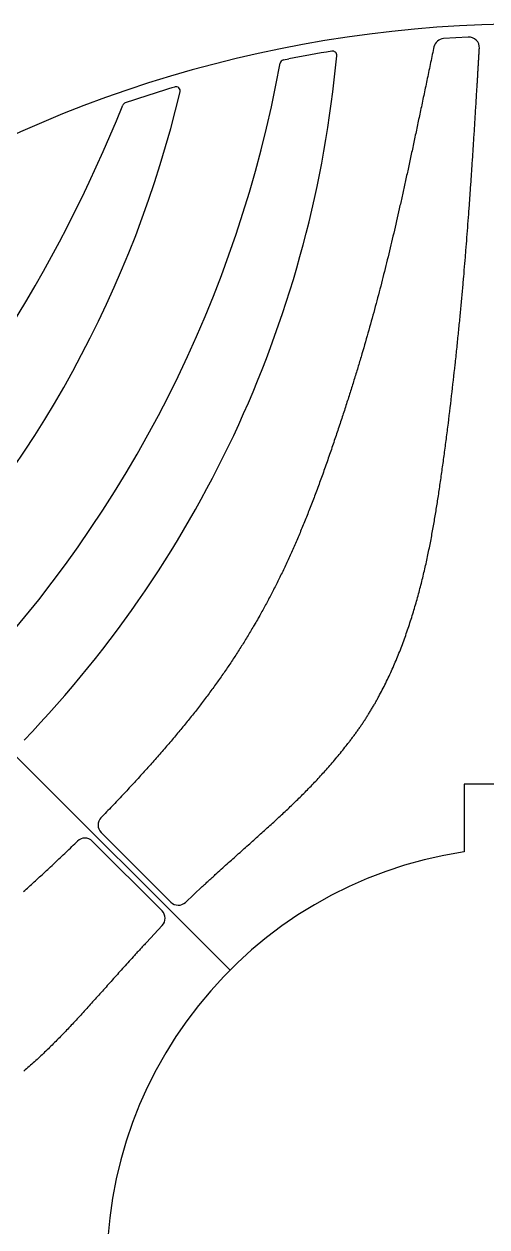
# Model space of a CAD drawing. Header units: millimetres. Extents: x 4391 to 4509, y -27 to 92.
# Drawn here: x 4425.8 to 4447.9, y 34.4 to 91.6 of the extents above; entities that cross this region are included whole.
import ezdxf

# ---------------------------------------------------------------- set-up
doc = ezdxf.new("R2010")
doc.units = ezdxf.units.MM
doc.linetypes.add('CENTER', pattern=[2, 1.25, -0.25, 0.25, -0.25])

msp = doc.modelspace()

# ---------------------------------------------------------------- linework, layer by layer
at = {"color": 52, "linetype": 'Continuous', "lineweight": 25}
for p, q in [((4445.326, 90.555), (4445.311, 90.487)), ((4446.962, 91.021), (4445.787, 90.954)), ((4438.16, 89.938), (4438.423, 89.991)), ((4445.209, 90.001), (4445.189, 89.905)), ((4445.229, 90.098), (4445.209, 90.001)), ((4445.25, 90.194), (4445.229, 90.098)), ((4445.27, 90.291), (4445.25, 90.194)), ((4445.291, 90.389), (4445.27, 90.291)), ((4445.311, 90.487), (4445.291, 90.389)), ((4447.455, 89.905), (4447.458, 89.958)), ((4447.458, 89.958), (4447.461, 90.012)), ((4447.461, 90.012), (4447.465, 90.065)), ((4447.465, 90.065), (4447.468, 90.119)), ((4447.468, 90.119), (4447.471, 90.173)), ((4447.471, 90.173), (4447.474, 90.226)), ((4447.474, 90.226), (4447.477, 90.28)), ((4447.477, 90.28), (4447.48, 90.335)), ((4447.48, 90.335), (4447.484, 90.389)), ((4447.484, 90.389), (4447.487, 90.443)), ((4447.487, 90.443), (4447.49, 90.492)), ((4445.089, 89.431), (4445.069, 89.338)), ((4445.109, 89.525), (4445.089, 89.431)), ((4445.129, 89.62), (4445.109, 89.525)), ((4445.149, 89.715), (4445.129, 89.62)), ((4445.169, 89.81), (4445.149, 89.715)), ((4445.189, 89.905), (4445.169, 89.81)), ((4447.421, 89.329), (4447.424, 89.381)), ((4447.424, 89.381), (4447.427, 89.432)), ((4447.427, 89.432), (4447.43, 89.484)), ((4447.43, 89.484), (4447.433, 89.537)), ((4447.433, 89.537), (4447.436, 89.589)), ((4447.436, 89.589), (4447.44, 89.641)), ((4447.44, 89.641), (4447.443, 89.694)), ((4447.443, 89.694), (4447.446, 89.746)), ((4447.446, 89.746), (4447.449, 89.799)), ((4447.449, 89.799), (4447.452, 89.852)), ((4447.452, 89.852), (4447.455, 89.905)), ((4444.972, 88.874), (4444.953, 88.783)), ((4444.991, 88.966), (4444.972, 88.874)), ((4445.011, 89.059), (4444.991, 88.966)), ((4445.03, 89.151), (4445.011, 89.059)), ((4445.05, 89.244), (4445.03, 89.151)), ((4445.069, 89.338), (4445.05, 89.244)), ((4447.388, 88.768), (4447.391, 88.819)), ((4447.391, 88.819), (4447.394, 88.869)), ((4447.394, 88.869), (4447.397, 88.92)), ((4447.397, 88.92), (4447.4, 88.97)), ((4447.4, 88.97), (4447.403, 89.021)), ((4447.403, 89.021), (4447.406, 89.072)), ((4447.406, 89.072), (4447.409, 89.123)), ((4447.409, 89.123), (4447.412, 89.175)), ((4447.412, 89.175), (4447.415, 89.226)), ((4447.415, 89.226), (4447.418, 89.277)), ((4447.418, 89.277), (4447.421, 89.329)), ((4444.839, 88.24), (4444.82, 88.151)), ((4444.858, 88.33), (4444.839, 88.24)), ((4444.876, 88.42), (4444.858, 88.33)), ((4444.895, 88.51), (4444.876, 88.42)), ((4444.914, 88.601), (4444.895, 88.51)), ((4444.934, 88.691), (4444.914, 88.601)), ((4444.953, 88.783), (4444.934, 88.691)), ((4447.355, 88.223), (4447.361, 88.321)), ((4447.361, 88.321), (4447.367, 88.419)), ((4447.367, 88.419), (4447.372, 88.519)), ((4447.372, 88.519), (4447.375, 88.568)), ((4447.375, 88.568), (4447.378, 88.618)), ((4447.378, 88.618), (4447.381, 88.668)), ((4447.381, 88.668), (4447.385, 88.718)), ((4447.385, 88.718), (4447.388, 88.768)), ((4444.727, 87.71), (4444.709, 87.622)), ((4444.745, 87.797), (4444.727, 87.71)), ((4444.764, 87.885), (4444.745, 87.797)), ((4444.783, 87.973), (4444.764, 87.885)), ((4444.801, 88.062), (4444.783, 87.973)), ((4444.82, 88.151), (4444.801, 88.062)), ((4447.319, 87.643), (4447.325, 87.739)), ((4447.325, 87.739), (4447.331, 87.835)), ((4447.331, 87.835), (4447.337, 87.931)), ((4447.337, 87.931), (4447.343, 88.028)), ((4447.343, 88.028), (4447.349, 88.125)), ((4447.349, 88.125), (4447.355, 88.223)), ((4444.599, 87.105), (4444.581, 87.019)), ((4444.617, 87.19), (4444.599, 87.105)), ((4444.636, 87.276), (4444.617, 87.19)), ((4444.654, 87.362), (4444.636, 87.276)), ((4444.672, 87.449), (4444.654, 87.362)), ((4444.69, 87.535), (4444.672, 87.449)), ((4444.709, 87.622), (4444.69, 87.535)), ((4447.284, 87.079), (4447.29, 87.172)), ((4447.29, 87.172), (4447.296, 87.266)), ((4447.296, 87.266), (4447.302, 87.359)), ((4447.302, 87.359), (4447.308, 87.454)), ((4447.308, 87.454), (4447.313, 87.548)), ((4447.313, 87.548), (4447.319, 87.643)), ((4444.474, 86.514), (4444.457, 86.431)), ((4444.492, 86.598), (4444.474, 86.514)), ((4444.51, 86.681), (4444.492, 86.598)), ((4444.528, 86.766), (4444.51, 86.681)), ((4444.545, 86.85), (4444.528, 86.766)), ((4444.563, 86.935), (4444.545, 86.85)), ((4444.581, 87.019), (4444.563, 86.935)), ((4447.244, 86.439), (4447.25, 86.529)), ((4447.25, 86.529), (4447.256, 86.62)), ((4447.256, 86.62), (4447.262, 86.711)), ((4447.262, 86.711), (4447.267, 86.803)), ((4447.267, 86.803), (4447.273, 86.894)), ((4447.273, 86.894), (4447.279, 86.987)), ((4447.279, 86.987), (4447.284, 87.079)), ((4444.351, 85.937), (4444.334, 85.856)), ((4444.369, 86.019), (4444.351, 85.937)), ((4444.386, 86.101), (4444.369, 86.019)), ((4444.404, 86.183), (4444.386, 86.101)), ((4444.421, 86.265), (4444.404, 86.183)), ((4444.439, 86.348), (4444.421, 86.265)), ((4444.457, 86.431), (4444.439, 86.348)), ((4447.21, 85.905), (4447.216, 85.993)), ((4447.216, 85.993), (4447.222, 86.081)), ((4447.222, 86.081), (4447.227, 86.17)), ((4447.227, 86.17), (4447.233, 86.26)), ((4447.233, 86.26), (4447.239, 86.349)), ((4447.239, 86.349), (4447.244, 86.439)), ((4444.231, 85.372), (4444.214, 85.293)), ((4444.248, 85.452), (4444.231, 85.372)), ((4444.265, 85.532), (4444.248, 85.452)), ((4444.282, 85.613), (4444.265, 85.532)), ((4444.299, 85.694), (4444.282, 85.613)), ((4444.317, 85.774), (4444.299, 85.694)), ((4444.334, 85.856), (4444.317, 85.774)), ((4447.171, 85.296), (4447.176, 85.382)), ((4447.176, 85.382), (4447.182, 85.468)), ((4447.182, 85.468), (4447.188, 85.555)), ((4447.188, 85.555), (4447.193, 85.642)), ((4447.193, 85.642), (4447.199, 85.729)), ((4447.199, 85.729), (4447.205, 85.817)), ((4447.205, 85.817), (4447.21, 85.905)), ((4444.111, 84.819), (4444.094, 84.741)), ((4444.128, 84.898), (4444.111, 84.819)), ((4444.145, 84.976), (4444.128, 84.898)), ((4444.162, 85.055), (4444.145, 84.976)), ((4444.179, 85.134), (4444.162, 85.055)), ((4444.196, 85.213), (4444.179, 85.134)), ((4444.214, 85.293), (4444.196, 85.213)), ((4447.137, 84.785), (4447.143, 84.87)), ((4447.143, 84.87), (4447.148, 84.954)), ((4447.148, 84.954), (4447.154, 85.039)), ((4447.154, 85.039), (4447.16, 85.125)), ((4447.16, 85.125), (4447.165, 85.21)), ((4447.165, 85.21), (4447.171, 85.296)), ((4443.993, 84.277), (4443.977, 84.2)), ((4444.01, 84.354), (4443.993, 84.277)), ((4444.027, 84.431), (4444.01, 84.354)), ((4444.044, 84.508), (4444.027, 84.431)), ((4444.061, 84.586), (4444.044, 84.508)), ((4444.078, 84.663), (4444.061, 84.586)), ((4444.094, 84.741), (4444.078, 84.663)), ((4447.097, 84.201), (4447.103, 84.284)), ((4447.103, 84.284), (4447.109, 84.367)), ((4447.109, 84.367), (4447.114, 84.45)), ((4447.114, 84.45), (4447.12, 84.534)), ((4447.12, 84.534), (4447.126, 84.617)), ((4447.126, 84.617), (4447.131, 84.701)), ((4447.131, 84.701), (4447.137, 84.785)), ((4443.86, 83.669), (4443.843, 83.594)), ((4443.876, 83.744), (4443.86, 83.669)), ((4443.893, 83.82), (4443.876, 83.744)), ((4443.91, 83.896), (4443.893, 83.82)), ((4443.926, 83.971), (4443.91, 83.896)), ((4443.943, 84.048), (4443.926, 83.971)), ((4443.96, 84.124), (4443.943, 84.048)), ((4443.977, 84.2), (4443.96, 84.124)), ((4447.058, 83.628), (4447.063, 83.709)), ((4447.063, 83.709), (4447.069, 83.791)), ((4447.069, 83.791), (4447.075, 83.873)), ((4447.075, 83.873), (4447.08, 83.954)), ((4447.08, 83.954), (4447.086, 84.037)), ((4447.086, 84.037), (4447.092, 84.119)), ((4447.092, 84.119), (4447.097, 84.201)), ((4443.727, 83.072), (4443.71, 82.998)), ((4443.743, 83.146), (4443.727, 83.072)), ((4443.76, 83.22), (4443.743, 83.146)), ((4443.776, 83.295), (4443.76, 83.22)), ((4443.793, 83.369), (4443.776, 83.295)), ((4443.81, 83.444), (4443.793, 83.369)), ((4443.826, 83.519), (4443.81, 83.444)), ((4443.843, 83.594), (4443.826, 83.519)), ((4447.018, 83.064), (4447.023, 83.144)), ((4447.023, 83.144), (4447.029, 83.224)), ((4447.029, 83.224), (4447.035, 83.305)), ((4447.035, 83.305), (4447.041, 83.385)), ((4447.041, 83.385), (4447.046, 83.466)), ((4447.046, 83.466), (4447.052, 83.547)), ((4447.052, 83.547), (4447.058, 83.628)), ((4443.61, 82.558), (4443.577, 82.413)), ((4443.643, 82.704), (4443.61, 82.558)), ((4443.677, 82.851), (4443.643, 82.704)), ((4443.71, 82.998), (4443.677, 82.851)), ((4446.971, 82.428), (4446.983, 82.586)), ((4446.983, 82.586), (4446.994, 82.745)), ((4446.994, 82.745), (4447, 82.824)), ((4447, 82.824), (4447.006, 82.904)), ((4447.006, 82.904), (4447.012, 82.984)), ((4447.012, 82.984), (4447.018, 83.064)), ((4443.477, 81.979), (4443.444, 81.836)), ((4443.51, 82.123), (4443.477, 81.979)), ((4443.544, 82.268), (4443.51, 82.123)), ((4443.577, 82.413), (4443.544, 82.268)), ((4446.923, 81.798), (4446.935, 81.955)), ((4446.935, 81.955), (4446.947, 82.112)), ((4446.947, 82.112), (4446.959, 82.27)), ((4446.959, 82.27), (4446.971, 82.428)), ((4443.343, 81.407), (4443.31, 81.265)), ((4443.377, 81.55), (4443.343, 81.407)), ((4443.41, 81.693), (4443.377, 81.55)), ((4443.444, 81.836), (4443.41, 81.693)), ((4446.887, 81.329), (4446.899, 81.485)), ((4446.899, 81.485), (4446.911, 81.641)), ((4446.911, 81.641), (4446.923, 81.798)), ((4443.208, 80.842), (4443.174, 80.701)), ((4443.242, 80.983), (4443.208, 80.842)), ((4443.276, 81.124), (4443.242, 80.983)), ((4443.31, 81.265), (4443.276, 81.124)), ((4446.824, 80.548), (4446.85, 80.86)), ((4446.85, 80.86), (4446.875, 81.172)), ((4446.875, 81.172), (4446.887, 81.329)), ((4443.071, 80.28), (4443.037, 80.141)), ((4443.106, 80.42), (4443.071, 80.28)), ((4443.14, 80.561), (4443.106, 80.42)), ((4443.174, 80.701), (4443.14, 80.561)), ((4446.785, 80.078), (4446.799, 80.235)), ((4446.799, 80.235), (4446.811, 80.391)), ((4446.811, 80.391), (4446.824, 80.548)), ((4442.932, 79.722), (4442.897, 79.583)), ((4442.967, 79.862), (4442.932, 79.722)), ((4443.002, 80.001), (4442.967, 79.862)), ((4443.037, 80.141), (4443.002, 80.001)), ((4446.746, 79.607), (4446.759, 79.764)), ((4446.759, 79.764), (4446.772, 79.921)), ((4446.772, 79.921), (4446.785, 80.078)), ((4442.791, 79.166), (4442.755, 79.027)), ((4442.826, 79.305), (4442.791, 79.166)), ((4442.862, 79.444), (4442.826, 79.305)), ((4442.897, 79.583), (4442.862, 79.444)), ((4446.696, 79.044), (4446.704, 79.126)), ((4446.704, 79.126), (4446.711, 79.207)), ((4446.711, 79.207), (4446.718, 79.288)), ((4446.718, 79.288), (4446.725, 79.368)), ((4446.725, 79.368), (4446.732, 79.448)), ((4446.732, 79.448), (4446.739, 79.528)), ((4446.739, 79.528), (4446.746, 79.607)), ((4442.645, 78.611), (4442.609, 78.471)), ((4442.682, 78.749), (4442.645, 78.611)), ((4442.718, 78.888), (4442.682, 78.749)), ((4442.755, 79.027), (4442.718, 78.888)), ((4446.643, 78.461), (4446.651, 78.546)), ((4446.651, 78.546), (4446.659, 78.63)), ((4446.659, 78.63), (4446.667, 78.713)), ((4446.667, 78.713), (4446.674, 78.797)), ((4446.674, 78.797), (4446.682, 78.88)), ((4446.682, 78.88), (4446.689, 78.962)), ((4446.689, 78.962), (4446.696, 79.044)), ((4442.497, 78.054), (4442.459, 77.914)), ((4442.534, 78.193), (4442.497, 78.054)), ((4442.572, 78.332), (4442.534, 78.193)), ((4442.609, 78.471), (4442.572, 78.332)), ((4446.587, 77.861), (4446.595, 77.948)), ((4446.595, 77.948), (4446.603, 78.034)), ((4446.603, 78.034), (4446.611, 78.12)), ((4446.611, 78.12), (4446.619, 78.206)), ((4446.619, 78.206), (4446.627, 78.291)), ((4446.627, 78.291), (4446.635, 78.377)), ((4446.635, 78.377), (4446.643, 78.461)), ((4442.305, 77.355), (4442.265, 77.214)), ((4442.344, 77.495), (4442.305, 77.355)), ((4442.382, 77.635), (4442.344, 77.495)), ((4442.421, 77.775), (4442.382, 77.635)), ((4442.459, 77.914), (4442.421, 77.775)), ((4446.535, 77.334), (4446.544, 77.423)), ((4446.544, 77.423), (4446.553, 77.511)), ((4446.553, 77.511), (4446.561, 77.599)), ((4446.561, 77.599), (4446.57, 77.687)), ((4446.57, 77.687), (4446.578, 77.774)), ((4446.578, 77.774), (4446.587, 77.861)), ((4442.146, 76.791), (4442.105, 76.649)), ((4442.186, 76.932), (4442.146, 76.791)), ((4442.226, 77.073), (4442.186, 76.932)), ((4442.265, 77.214), (4442.226, 77.073)), ((4446.472, 76.708), (4446.481, 76.798)), ((4446.481, 76.798), (4446.49, 76.888)), ((4446.49, 76.888), (4446.499, 76.978)), ((4446.499, 76.978), (4446.508, 77.067)), ((4446.508, 77.067), (4446.517, 77.157)), ((4446.517, 77.157), (4446.526, 77.246)), ((4446.526, 77.246), (4446.535, 77.334)), ((4441.981, 76.222), (4441.939, 76.078)), ((4442.023, 76.365), (4441.981, 76.222)), ((4442.064, 76.507), (4442.023, 76.365)), ((4442.105, 76.649), (4442.064, 76.507)), ((4446.416, 76.163), (4446.425, 76.254)), ((4446.425, 76.254), (4446.435, 76.345)), ((4446.435, 76.345), (4446.444, 76.436)), ((4446.444, 76.436), (4446.453, 76.527)), ((4446.453, 76.527), (4446.463, 76.618)), ((4446.463, 76.618), (4446.472, 76.708)), ((4441.811, 75.646), (4441.789, 75.573)), ((4441.833, 75.718), (4441.811, 75.646)), ((4441.854, 75.79), (4441.833, 75.718)), ((4441.876, 75.863), (4441.854, 75.79)), ((4441.897, 75.935), (4441.876, 75.863)), ((4441.939, 76.078), (4441.897, 75.935)), ((4446.357, 75.612), (4446.367, 75.704)), ((4446.367, 75.704), (4446.377, 75.796)), ((4446.377, 75.796), (4446.386, 75.888)), ((4446.386, 75.888), (4446.396, 75.98)), ((4446.396, 75.98), (4446.406, 76.071)), ((4446.406, 76.071), (4446.416, 76.163)), ((4441.634, 75.061), (4441.612, 74.988)), ((4441.657, 75.135), (4441.634, 75.061)), ((4441.679, 75.208), (4441.657, 75.135)), ((4441.701, 75.282), (4441.679, 75.208)), ((4441.723, 75.355), (4441.701, 75.282)), ((4441.746, 75.428), (4441.723, 75.355)), ((4441.767, 75.5), (4441.746, 75.428)), ((4441.789, 75.573), (4441.767, 75.5)), ((4446.275, 74.87), (4446.296, 75.056)), ((4446.296, 75.056), (4446.316, 75.241)), ((4446.316, 75.241), (4446.337, 75.427)), ((4446.337, 75.427), (4446.347, 75.519)), ((4446.347, 75.519), (4446.357, 75.612)), ((4441.474, 74.542), (4441.451, 74.468)), ((4441.497, 74.617), (4441.474, 74.542)), ((4441.52, 74.692), (4441.497, 74.617)), ((4441.543, 74.766), (4441.52, 74.692)), ((4441.566, 74.84), (4441.543, 74.766)), ((4441.589, 74.914), (4441.566, 74.84)), ((4441.612, 74.988), (4441.589, 74.914)), ((4446.212, 74.311), (4446.233, 74.497)), ((4446.233, 74.497), (4446.254, 74.684)), ((4446.254, 74.684), (4446.275, 74.87)), ((4441.284, 73.939), (4441.26, 73.863)), ((4441.308, 74.015), (4441.284, 73.939)), ((4441.332, 74.091), (4441.308, 74.015)), ((4441.356, 74.167), (4441.332, 74.091)), ((4441.38, 74.242), (4441.356, 74.167)), ((4441.404, 74.318), (4441.38, 74.242)), ((4441.427, 74.393), (4441.404, 74.318)), ((4441.451, 74.468), (4441.427, 74.393)), ((4446.147, 73.751), (4446.169, 73.937)), ((4446.169, 73.937), (4446.191, 74.124)), ((4446.191, 74.124), (4446.212, 74.311)), ((4441.112, 73.401), (4441.086, 73.324)), ((4441.137, 73.479), (4441.112, 73.401)), ((4441.162, 73.556), (4441.137, 73.479)), ((4441.186, 73.633), (4441.162, 73.556)), ((4441.211, 73.71), (4441.186, 73.633)), ((4441.236, 73.787), (4441.211, 73.71)), ((4441.26, 73.863), (4441.236, 73.787)), ((4446.08, 73.192), (4446.103, 73.378)), ((4446.103, 73.378), (4446.125, 73.564)), ((4446.125, 73.564), (4446.147, 73.751)), ((4440.907, 72.774), (4440.88, 72.695)), ((4440.933, 72.853), (4440.907, 72.774)), ((4440.959, 72.932), (4440.933, 72.853)), ((4440.984, 73.011), (4440.959, 72.932)), ((4441.01, 73.09), (4440.984, 73.011)), ((4441.036, 73.168), (4441.01, 73.09)), ((4441.061, 73.246), (4441.036, 73.168)), ((4441.086, 73.324), (4441.061, 73.246)), ((4446.012, 72.635), (4446.035, 72.82)), ((4446.035, 72.82), (4446.058, 73.006)), ((4446.058, 73.006), (4446.08, 73.192)), ((4440.72, 72.213), (4440.693, 72.132)), ((4440.747, 72.294), (4440.72, 72.213)), ((4440.774, 72.375), (4440.747, 72.294)), ((4440.801, 72.455), (4440.774, 72.375)), ((4440.827, 72.535), (4440.801, 72.455)), ((4440.854, 72.615), (4440.827, 72.535)), ((4440.88, 72.695), (4440.854, 72.615)), ((4445.954, 72.174), (4445.966, 72.266)), ((4445.966, 72.266), (4445.977, 72.358)), ((4445.977, 72.358), (4445.989, 72.45)), ((4445.989, 72.45), (4446, 72.542)), ((4446, 72.542), (4446.012, 72.635)), ((4440.527, 71.64), (4440.498, 71.558)), ((4440.555, 71.723), (4440.527, 71.64)), ((4440.583, 71.805), (4440.555, 71.723)), ((4440.61, 71.888), (4440.583, 71.805)), ((4440.638, 71.969), (4440.61, 71.888)), ((4440.665, 72.051), (4440.638, 71.969)), ((4440.693, 72.132), (4440.665, 72.051)), ((4445.871, 71.535), (4445.883, 71.626)), ((4445.883, 71.626), (4445.895, 71.716)), ((4445.895, 71.716), (4445.907, 71.808)), ((4445.907, 71.808), (4445.919, 71.899)), ((4445.919, 71.899), (4445.931, 71.99)), ((4445.931, 71.99), (4445.942, 72.082)), ((4445.942, 72.082), (4445.954, 72.174)), ((4440.326, 71.054), (4440.296, 70.969)), ((4440.355, 71.139), (4440.326, 71.054)), ((4440.384, 71.223), (4440.355, 71.139)), ((4440.413, 71.307), (4440.384, 71.223)), ((4440.441, 71.391), (4440.413, 71.307)), ((4440.47, 71.474), (4440.441, 71.391)), ((4440.498, 71.558), (4440.47, 71.474)), ((4445.799, 70.995), (4445.811, 71.084)), ((4445.811, 71.084), (4445.823, 71.174)), ((4445.823, 71.174), (4445.835, 71.264)), ((4445.835, 71.264), (4445.847, 71.354)), ((4445.847, 71.354), (4445.859, 71.444)), ((4445.859, 71.444), (4445.871, 71.535)), ((4440.149, 70.548), (4440.12, 70.465)), ((4440.179, 70.632), (4440.149, 70.548)), ((4440.208, 70.716), (4440.179, 70.632)), ((4440.237, 70.8), (4440.208, 70.716)), ((4440.267, 70.885), (4440.237, 70.8)), ((4440.296, 70.969), (4440.267, 70.885)), ((4445.726, 70.463), (4445.738, 70.551)), ((4445.738, 70.551), (4445.751, 70.639)), ((4445.751, 70.639), (4445.763, 70.728)), ((4445.763, 70.728), (4445.775, 70.817)), ((4445.775, 70.817), (4445.787, 70.905)), ((4445.787, 70.905), (4445.799, 70.995)), ((4439.943, 69.97), (4439.913, 69.889)), ((4439.972, 70.052), (4439.943, 69.97)), ((4440.002, 70.134), (4439.972, 70.052)), ((4440.031, 70.216), (4440.002, 70.134)), ((4440.061, 70.299), (4440.031, 70.216)), ((4440.09, 70.382), (4440.061, 70.299)), ((4440.12, 70.465), (4440.09, 70.382)), ((4445.64, 69.857), (4445.652, 69.942)), ((4445.652, 69.942), (4445.664, 70.028)), ((4445.664, 70.028), (4445.677, 70.115)), ((4445.677, 70.115), (4445.689, 70.201)), ((4445.689, 70.201), (4445.702, 70.288)), ((4445.702, 70.288), (4445.714, 70.376)), ((4445.714, 70.376), (4445.726, 70.463)), ((4439.705, 69.327), (4439.675, 69.248)), ((4439.735, 69.406), (4439.705, 69.327)), ((4439.765, 69.486), (4439.735, 69.406)), ((4439.794, 69.566), (4439.765, 69.486)), ((4439.824, 69.647), (4439.794, 69.566)), ((4439.854, 69.727), (4439.824, 69.647)), ((4439.883, 69.808), (4439.854, 69.727)), ((4439.913, 69.889), (4439.883, 69.808)), ((4445.552, 69.267), (4445.565, 69.35)), ((4445.565, 69.35), (4445.577, 69.433)), ((4445.577, 69.433), (4445.59, 69.517)), ((4445.59, 69.517), (4445.602, 69.602)), ((4445.602, 69.602), (4445.615, 69.686)), ((4445.615, 69.686), (4445.627, 69.771)), ((4445.627, 69.771), (4445.64, 69.857)), ((4439.496, 68.778), (4439.466, 68.7)), ((4439.526, 68.855), (4439.496, 68.778)), ((4439.556, 68.933), (4439.526, 68.855)), ((4439.586, 69.012), (4439.556, 68.933)), ((4439.616, 69.09), (4439.586, 69.012)), ((4439.646, 69.169), (4439.616, 69.09)), ((4439.675, 69.248), (4439.646, 69.169)), ((4445.464, 68.695), (4445.476, 68.776)), ((4445.476, 68.776), (4445.489, 68.857)), ((4445.489, 68.857), (4445.502, 68.938)), ((4445.502, 68.938), (4445.514, 69.019)), ((4445.514, 69.019), (4445.527, 69.101)), ((4445.527, 69.101), (4445.54, 69.184)), ((4445.54, 69.184), (4445.552, 69.267)), ((4439.285, 68.241), (4439.255, 68.165)), ((4439.315, 68.317), (4439.285, 68.241)), ((4439.345, 68.393), (4439.315, 68.317)), ((4439.376, 68.47), (4439.345, 68.393)), ((4439.406, 68.546), (4439.376, 68.47)), ((4439.436, 68.623), (4439.406, 68.546)), ((4439.466, 68.7), (4439.436, 68.623)), ((4445.374, 68.144), (4445.387, 68.223)), ((4445.387, 68.223), (4445.4, 68.301)), ((4445.4, 68.301), (4445.413, 68.379)), ((4445.413, 68.379), (4445.426, 68.457)), ((4445.426, 68.457), (4445.438, 68.536)), ((4445.438, 68.536), (4445.451, 68.616)), ((4445.451, 68.616), (4445.464, 68.695)), ((4439.041, 67.642), (4439.01, 67.568)), ((4439.072, 67.716), (4439.041, 67.642)), ((4439.102, 67.79), (4439.072, 67.716)), ((4439.133, 67.865), (4439.102, 67.79)), ((4439.163, 67.939), (4439.133, 67.865)), ((4439.194, 68.014), (4439.163, 67.939)), ((4439.224, 68.09), (4439.194, 68.014)), ((4439.255, 68.165), (4439.224, 68.09)), ((4445.278, 67.59), (4445.293, 67.67)), ((4445.293, 67.67), (4445.307, 67.749)), ((4445.307, 67.749), (4445.321, 67.829)), ((4445.321, 67.829), (4445.334, 67.908)), ((4445.334, 67.908), (4445.348, 67.987)), ((4445.348, 67.987), (4445.361, 68.066)), ((4445.361, 68.066), (4445.374, 68.144)), ((4438.794, 67.056), (4438.763, 66.984)), ((4438.825, 67.129), (4438.794, 67.056)), ((4438.856, 67.201), (4438.825, 67.129)), ((4438.887, 67.274), (4438.856, 67.201)), ((4438.918, 67.347), (4438.887, 67.274)), ((4438.949, 67.42), (4438.918, 67.347)), ((4438.98, 67.494), (4438.949, 67.42)), ((4439.01, 67.568), (4438.98, 67.494)), ((4445.173, 67.023), (4445.188, 67.104)), ((4445.188, 67.104), (4445.204, 67.186)), ((4445.204, 67.186), (4445.219, 67.267)), ((4445.219, 67.267), (4445.234, 67.348)), ((4445.234, 67.348), (4445.249, 67.429)), ((4445.249, 67.429), (4445.264, 67.509)), ((4445.264, 67.509), (4445.278, 67.59)), ((4438.543, 66.485), (4438.511, 66.414)), ((4438.574, 66.555), (4438.543, 66.485)), ((4438.606, 66.626), (4438.574, 66.555)), ((4438.637, 66.697), (4438.606, 66.626)), ((4438.669, 66.769), (4438.637, 66.697)), ((4438.7, 66.84), (4438.669, 66.769)), ((4438.732, 66.912), (4438.7, 66.84)), ((4438.763, 66.984), (4438.732, 66.912)), ((4445.057, 66.446), (4445.074, 66.529)), ((4445.074, 66.529), (4445.091, 66.612)), ((4445.091, 66.612), (4445.108, 66.694)), ((4445.108, 66.694), (4445.124, 66.777)), ((4445.124, 66.777), (4445.141, 66.859)), ((4445.141, 66.859), (4445.157, 66.941)), ((4445.157, 66.941), (4445.173, 67.023)), ((4438.287, 65.925), (4438.255, 65.856)), ((4438.319, 65.994), (4438.287, 65.925)), ((4438.351, 66.064), (4438.319, 65.994)), ((4438.383, 66.133), (4438.351, 66.064)), ((4438.415, 66.203), (4438.383, 66.133)), ((4438.447, 66.273), (4438.415, 66.203)), ((4438.479, 66.344), (4438.447, 66.273)), ((4438.511, 66.414), (4438.479, 66.344)), ((4444.93, 65.861), (4444.949, 65.945)), ((4444.949, 65.945), (4444.967, 66.029)), ((4444.967, 66.029), (4444.986, 66.113)), ((4444.986, 66.113), (4445.004, 66.196)), ((4445.004, 66.196), (4445.022, 66.28)), ((4445.022, 66.28), (4445.039, 66.363)), ((4445.039, 66.363), (4445.057, 66.446)), ((4438.026, 65.377), (4437.993, 65.309)), ((4438.059, 65.445), (4438.026, 65.377)), ((4438.092, 65.513), (4438.059, 65.445)), ((4438.125, 65.581), (4438.092, 65.513)), ((4438.157, 65.65), (4438.125, 65.581)), ((4438.19, 65.718), (4438.157, 65.65)), ((4438.222, 65.787), (4438.19, 65.718)), ((4438.255, 65.856), (4438.222, 65.787)), ((4444.791, 65.27), (4444.812, 65.355)), ((4444.812, 65.355), (4444.832, 65.439)), ((4444.832, 65.439), (4444.852, 65.524)), ((4444.852, 65.524), (4444.872, 65.608)), ((4444.872, 65.608), (4444.891, 65.693)), ((4444.891, 65.693), (4444.911, 65.777)), ((4444.911, 65.777), (4444.93, 65.861)), ((4437.726, 64.773), (4437.692, 64.706)), ((4437.76, 64.839), (4437.726, 64.773)), ((4437.793, 64.906), (4437.76, 64.839)), ((4437.827, 64.973), (4437.793, 64.906)), ((4437.86, 65.04), (4437.827, 64.973)), ((4437.894, 65.107), (4437.86, 65.04)), ((4437.927, 65.174), (4437.894, 65.107)), ((4437.96, 65.242), (4437.927, 65.174)), ((4437.993, 65.309), (4437.96, 65.242)), ((4444.639, 64.673), (4444.662, 64.759)), ((4444.662, 64.759), (4444.684, 64.844)), ((4444.684, 64.844), (4444.706, 64.929)), ((4444.706, 64.929), (4444.728, 65.015)), ((4444.728, 65.015), (4444.749, 65.1)), ((4444.749, 65.1), (4444.77, 65.185)), ((4444.77, 65.185), (4444.791, 65.27)), ((4437.418, 64.18), (4437.383, 64.115)), ((4437.452, 64.245), (4437.418, 64.18)), ((4437.487, 64.311), (4437.452, 64.245)), ((4437.521, 64.376), (4437.487, 64.311)), ((4437.556, 64.442), (4437.521, 64.376)), ((4437.59, 64.508), (4437.556, 64.442)), ((4437.624, 64.574), (4437.59, 64.508)), ((4437.658, 64.64), (4437.624, 64.574)), ((4437.692, 64.706), (4437.658, 64.64)), ((4444.499, 64.16), (4444.523, 64.245)), ((4444.523, 64.245), (4444.547, 64.331)), ((4444.547, 64.331), (4444.57, 64.417)), ((4444.57, 64.417), (4444.593, 64.502)), ((4444.593, 64.502), (4444.617, 64.588)), ((4444.617, 64.588), (4444.639, 64.673)), ((4437.101, 63.598), (4437.065, 63.534)), ((4437.137, 63.662), (4437.101, 63.598)), ((4437.172, 63.727), (4437.137, 63.662)), ((4437.207, 63.791), (4437.172, 63.727)), ((4437.243, 63.856), (4437.207, 63.791)), ((4437.278, 63.92), (4437.243, 63.856)), ((4437.313, 63.985), (4437.278, 63.92)), ((4437.348, 64.05), (4437.313, 63.985)), ((4437.383, 64.115), (4437.348, 64.05)), ((4444.321, 63.559), (4444.347, 63.645)), ((4444.347, 63.645), (4444.373, 63.731)), ((4444.373, 63.731), (4444.399, 63.816)), ((4444.399, 63.816), (4444.424, 63.902)), ((4444.424, 63.902), (4444.449, 63.988)), ((4444.449, 63.988), (4444.474, 64.074)), ((4444.474, 64.074), (4444.499, 64.16)), ((4436.774, 63.025), (4436.738, 62.962)), ((4436.811, 63.089), (4436.774, 63.025)), ((4436.848, 63.152), (4436.811, 63.089)), ((4436.884, 63.215), (4436.848, 63.152)), ((4436.921, 63.279), (4436.884, 63.215)), ((4436.957, 63.343), (4436.921, 63.279)), ((4436.993, 63.406), (4436.957, 63.343)), ((4437.029, 63.47), (4436.993, 63.406)), ((4437.065, 63.534), (4437.029, 63.47)), ((4444.128, 62.958), (4444.157, 63.044)), ((4444.157, 63.044), (4444.185, 63.13)), ((4444.185, 63.13), (4444.213, 63.216)), ((4444.213, 63.216), (4444.24, 63.301)), ((4444.24, 63.301), (4444.268, 63.387)), ((4444.268, 63.387), (4444.294, 63.473)), ((4444.294, 63.473), (4444.321, 63.559)), ((4436.438, 62.46), (4436.4, 62.398)), ((4436.476, 62.523), (4436.438, 62.46)), ((4436.513, 62.585), (4436.476, 62.523)), ((4436.551, 62.648), (4436.513, 62.585)), ((4436.589, 62.711), (4436.551, 62.648)), ((4436.626, 62.773), (4436.589, 62.711)), ((4436.663, 62.836), (4436.626, 62.773)), ((4436.7, 62.899), (4436.663, 62.836)), ((4436.738, 62.962), (4436.7, 62.899)), ((4443.951, 62.445), (4443.981, 62.53)), ((4443.981, 62.53), (4444.011, 62.616)), ((4444.011, 62.616), (4444.041, 62.701)), ((4444.041, 62.701), (4444.07, 62.787)), ((4444.07, 62.787), (4444.1, 62.873)), ((4444.1, 62.873), (4444.128, 62.958)), ((4436.09, 61.902), (4436.05, 61.84)), ((4436.129, 61.963), (4436.09, 61.902)), ((4436.168, 62.025), (4436.129, 61.963)), ((4436.207, 62.087), (4436.168, 62.025)), ((4436.246, 62.149), (4436.207, 62.087)), ((4436.284, 62.211), (4436.246, 62.149)), ((4436.323, 62.273), (4436.284, 62.211)), ((4436.361, 62.336), (4436.323, 62.273)), ((4436.4, 62.398), (4436.361, 62.336)), ((4443.728, 61.849), (4443.761, 61.934)), ((4443.761, 61.934), (4443.793, 62.019)), ((4443.793, 62.019), (4443.825, 62.104)), ((4443.825, 62.104), (4443.857, 62.189)), ((4443.857, 62.189), (4443.889, 62.274)), ((4443.889, 62.274), (4443.92, 62.359)), ((4443.92, 62.359), (4443.951, 62.445)), ((4435.73, 61.348), (4435.689, 61.287)), ((4435.771, 61.409), (4435.73, 61.348)), ((4435.811, 61.47), (4435.771, 61.409)), ((4435.851, 61.532), (4435.811, 61.47)), ((4435.891, 61.593), (4435.851, 61.532)), ((4435.931, 61.655), (4435.891, 61.593)), ((4435.971, 61.716), (4435.931, 61.655)), ((4436.011, 61.778), (4435.971, 61.716)), ((4436.05, 61.84), (4436.011, 61.778)), ((4443.488, 61.258), (4443.523, 61.342)), ((4443.523, 61.342), (4443.558, 61.426)), ((4443.558, 61.426), (4443.593, 61.511)), ((4443.593, 61.511), (4443.627, 61.595)), ((4443.627, 61.595), (4443.661, 61.68)), ((4443.661, 61.68), (4443.695, 61.764)), ((4443.695, 61.764), (4443.728, 61.849)), ((4435.315, 60.737), (4435.273, 60.676)), ((4435.357, 60.798), (4435.315, 60.737)), ((4435.4, 60.859), (4435.357, 60.798)), ((4435.441, 60.92), (4435.4, 60.859)), ((4435.483, 60.981), (4435.441, 60.92)), ((4435.525, 61.042), (4435.483, 60.981)), ((4435.566, 61.103), (4435.525, 61.042)), ((4435.607, 61.164), (4435.566, 61.103)), ((4435.648, 61.225), (4435.607, 61.164)), ((4435.689, 61.287), (4435.648, 61.225)), ((4443.229, 60.674), (4443.267, 60.757)), ((4443.267, 60.757), (4443.305, 60.84)), ((4443.305, 60.84), (4443.342, 60.923)), ((4443.342, 60.923), (4443.379, 61.007)), ((4443.379, 61.007), (4443.416, 61.09)), ((4443.416, 61.09), (4443.452, 61.174)), ((4443.452, 61.174), (4443.488, 61.258)), ((4434.928, 60.189), (4434.884, 60.128)), ((4434.971, 60.25), (4434.928, 60.189)), ((4435.015, 60.311), (4434.971, 60.25)), ((4435.058, 60.372), (4435.015, 60.311)), ((4435.102, 60.432), (4435.058, 60.372)), ((4435.145, 60.493), (4435.102, 60.432)), ((4435.188, 60.554), (4435.145, 60.493)), ((4435.23, 60.615), (4435.188, 60.554)), ((4435.273, 60.676), (4435.23, 60.615)), ((4442.951, 60.098), (4442.992, 60.18)), ((4442.992, 60.18), (4443.033, 60.262)), ((4443.033, 60.262), (4443.073, 60.344)), ((4443.073, 60.344), (4443.112, 60.426)), ((4443.112, 60.426), (4443.152, 60.508)), ((4443.152, 60.508), (4443.191, 60.591)), ((4443.191, 60.591), (4443.229, 60.674)), ((4434.526, 59.642), (4434.48, 59.582)), ((4434.571, 59.703), (4434.526, 59.642)), ((4434.616, 59.764), (4434.571, 59.703)), ((4434.661, 59.825), (4434.616, 59.764)), ((4434.706, 59.885), (4434.661, 59.825)), ((4434.751, 59.946), (4434.706, 59.885)), ((4434.795, 60.007), (4434.751, 59.946)), ((4434.84, 60.068), (4434.795, 60.007)), ((4434.884, 60.128), (4434.84, 60.068)), ((4442.676, 59.573), (4442.698, 59.613)), ((4442.698, 59.613), (4442.719, 59.653)), ((4442.719, 59.653), (4442.741, 59.693)), ((4442.741, 59.693), (4442.784, 59.774)), ((4442.784, 59.774), (4442.826, 59.854)), ((4442.826, 59.854), (4442.869, 59.936)), ((4442.869, 59.936), (4442.91, 60.017)), ((4442.91, 60.017), (4442.951, 60.098)), ((4434.061, 59.034), (4434.014, 58.973)), ((4434.109, 59.095), (4434.061, 59.034)), ((4434.156, 59.156), (4434.109, 59.095)), ((4434.203, 59.217), (4434.156, 59.156)), ((4434.249, 59.277), (4434.203, 59.217)), ((4434.296, 59.338), (4434.249, 59.277)), ((4434.342, 59.399), (4434.296, 59.338)), ((4434.388, 59.46), (4434.342, 59.399)), ((4434.434, 59.521), (4434.388, 59.46)), ((4434.48, 59.582), (4434.434, 59.521)), ((4442.336, 58.979), (4442.359, 59.018)), ((4442.359, 59.018), (4442.383, 59.057)), ((4442.383, 59.057), (4442.406, 59.097)), ((4442.406, 59.097), (4442.429, 59.136)), ((4442.429, 59.136), (4442.452, 59.175)), ((4442.452, 59.175), (4442.475, 59.215)), ((4442.475, 59.215), (4442.498, 59.254)), ((4442.498, 59.254), (4442.52, 59.294)), ((4442.52, 59.294), (4442.543, 59.334)), ((4442.543, 59.334), (4442.565, 59.373)), ((4442.565, 59.373), (4442.588, 59.413)), ((4442.588, 59.413), (4442.61, 59.453)), ((4442.61, 59.453), (4442.632, 59.493)), ((4442.632, 59.493), (4442.654, 59.533)), ((4442.654, 59.533), (4442.676, 59.573)), ((4433.626, 58.484), (4433.577, 58.423)), ((4433.675, 58.545), (4433.626, 58.484)), ((4433.724, 58.607), (4433.675, 58.545)), ((4433.773, 58.668), (4433.724, 58.607)), ((4433.822, 58.729), (4433.773, 58.668)), ((4433.87, 58.79), (4433.822, 58.729)), ((4433.918, 58.851), (4433.87, 58.79)), ((4433.966, 58.912), (4433.918, 58.851)), ((4434.014, 58.973), (4433.966, 58.912)), ((4441.971, 58.401), (4441.996, 58.439)), ((4441.996, 58.439), (4442.021, 58.477)), ((4442.021, 58.477), (4442.046, 58.515)), ((4442.046, 58.515), (4442.071, 58.554)), ((4442.071, 58.554), (4442.095, 58.592)), ((4442.095, 58.592), (4442.12, 58.63)), ((4442.12, 58.63), (4442.144, 58.669)), ((4442.144, 58.669), (4442.169, 58.707)), ((4442.169, 58.707), (4442.193, 58.746)), ((4442.193, 58.746), (4442.217, 58.785)), ((4442.217, 58.785), (4442.241, 58.823)), ((4442.241, 58.823), (4442.265, 58.862)), ((4442.265, 58.862), (4442.289, 58.901)), ((4442.289, 58.901), (4442.312, 58.94)), ((4442.312, 58.94), (4442.336, 58.979)), ((4433.123, 57.869), (4433.072, 57.808)), ((4433.174, 57.931), (4433.123, 57.869)), ((4433.225, 57.993), (4433.174, 57.931)), ((4433.276, 58.054), (4433.225, 57.993)), ((4433.327, 58.116), (4433.276, 58.054)), ((4433.377, 58.177), (4433.327, 58.116)), ((4433.428, 58.239), (4433.377, 58.177)), ((4433.478, 58.3), (4433.428, 58.239)), ((4433.527, 58.362), (4433.478, 58.3)), ((4433.577, 58.423), (4433.527, 58.362)), ((4441.581, 57.841), (4441.607, 57.878)), ((4441.607, 57.878), (4441.634, 57.915)), ((4441.634, 57.915), (4441.661, 57.951)), ((4441.661, 57.951), (4441.687, 57.988)), ((4441.687, 57.988), (4441.714, 58.026)), ((4441.714, 58.026), (4441.74, 58.063)), ((4441.74, 58.063), (4441.766, 58.1)), ((4441.766, 58.1), (4441.792, 58.137)), ((4441.792, 58.137), (4441.818, 58.175)), ((4441.818, 58.175), (4441.844, 58.212)), ((4441.844, 58.212), (4441.869, 58.25)), ((4441.869, 58.25), (4441.895, 58.288)), ((4441.895, 58.288), (4441.921, 58.325)), ((4441.921, 58.325), (4441.946, 58.363)), ((4441.946, 58.363), (4441.971, 58.401)), ((4432.652, 57.311), (4432.598, 57.248)), ((4432.705, 57.373), (4432.652, 57.311)), ((4432.758, 57.435), (4432.705, 57.373)), ((4432.811, 57.498), (4432.758, 57.435)), ((4432.863, 57.56), (4432.811, 57.498)), ((4432.916, 57.622), (4432.863, 57.56)), ((4432.968, 57.684), (4432.916, 57.622)), ((4433.02, 57.746), (4432.968, 57.684)), ((4433.072, 57.808), (4433.02, 57.746)), ((4441.145, 57.269), (4441.2, 57.339)), ((4441.2, 57.339), (4441.227, 57.374)), ((4441.227, 57.374), (4441.254, 57.409)), ((4441.254, 57.409), (4441.282, 57.444)), ((4441.282, 57.444), (4441.309, 57.48)), ((4441.309, 57.48), (4441.336, 57.515)), ((4441.336, 57.515), (4441.363, 57.551)), ((4441.363, 57.551), (4441.391, 57.587)), ((4441.391, 57.587), (4441.418, 57.623)), ((4441.418, 57.623), (4441.445, 57.659)), ((4441.445, 57.659), (4441.472, 57.695)), ((4441.472, 57.695), (4441.499, 57.731)), ((4441.499, 57.731), (4441.526, 57.768)), ((4441.526, 57.768), (4441.554, 57.804)), ((4441.554, 57.804), (4441.581, 57.841)), ((4432.162, 56.746), (4432.106, 56.683)), ((4432.217, 56.809), (4432.162, 56.746)), ((4432.272, 56.872), (4432.217, 56.809)), ((4432.327, 56.935), (4432.272, 56.872)), ((4432.382, 56.998), (4432.327, 56.935)), ((4432.436, 57.061), (4432.382, 56.998)), ((4432.49, 57.123), (4432.436, 57.061)), ((4432.544, 57.186), (4432.49, 57.123)), ((4432.598, 57.248), (4432.544, 57.186)), ((4440.652, 56.661), (4440.707, 56.727)), ((4440.707, 56.727), (4440.762, 56.793)), ((4440.762, 56.793), (4440.817, 56.86)), ((4440.817, 56.86), (4440.872, 56.927)), ((4440.872, 56.927), (4440.927, 56.994)), ((4440.927, 56.994), (4440.981, 57.062)), ((4440.981, 57.062), (4441.036, 57.131)), ((4441.036, 57.131), (4441.091, 57.199)), ((4441.091, 57.199), (4441.145, 57.269)), ((4431.652, 56.173), (4431.594, 56.109)), ((4431.71, 56.237), (4431.652, 56.173)), ((4431.767, 56.301), (4431.71, 56.237)), ((4431.824, 56.365), (4431.767, 56.301)), ((4431.881, 56.429), (4431.824, 56.365)), ((4431.938, 56.492), (4431.881, 56.429)), ((4431.994, 56.556), (4431.938, 56.492)), ((4432.05, 56.619), (4431.994, 56.556)), ((4432.106, 56.683), (4432.05, 56.619)), ((4440.152, 56.085), (4440.208, 56.148)), ((4440.208, 56.148), (4440.264, 56.21)), ((4440.264, 56.21), (4440.32, 56.274)), ((4440.32, 56.274), (4440.375, 56.337)), ((4440.375, 56.337), (4440.431, 56.401)), ((4440.431, 56.401), (4440.486, 56.466)), ((4440.486, 56.466), (4440.541, 56.53)), ((4440.541, 56.53), (4440.597, 56.595)), ((4440.597, 56.595), (4440.652, 56.661)), ((4431.123, 55.592), (4431.063, 55.526)), ((4431.182, 55.657), (4431.123, 55.592)), ((4431.242, 55.722), (4431.182, 55.657)), ((4431.301, 55.787), (4431.242, 55.722)), ((4431.361, 55.851), (4431.301, 55.787)), ((4431.419, 55.916), (4431.361, 55.851)), ((4431.478, 55.98), (4431.419, 55.916)), ((4431.536, 56.045), (4431.478, 55.98)), ((4431.594, 56.109), (4431.536, 56.045)), ((4439.646, 55.535), (4439.702, 55.595)), ((4439.702, 55.595), (4439.759, 55.655)), ((4439.759, 55.655), (4439.815, 55.716)), ((4439.815, 55.716), (4439.872, 55.777)), ((4439.872, 55.777), (4439.928, 55.838)), ((4439.928, 55.838), (4439.984, 55.899)), ((4439.984, 55.899), (4440.04, 55.961)), ((4440.04, 55.961), (4440.096, 56.023)), ((4440.096, 56.023), (4440.152, 56.085)), ((4430.572, 55), (4430.51, 54.933)), ((4430.634, 55.066), (4430.572, 55)), ((4430.696, 55.132), (4430.634, 55.066)), ((4430.758, 55.198), (4430.696, 55.132)), ((4430.819, 55.264), (4430.758, 55.198)), ((4430.881, 55.33), (4430.819, 55.264)), ((4430.941, 55.395), (4430.881, 55.33)), ((4431.002, 55.461), (4430.941, 55.395)), ((4431.063, 55.526), (4431.002, 55.461)), ((4439.072, 54.947), (4439.13, 55.005)), ((4439.13, 55.005), (4439.188, 55.063)), ((4439.188, 55.063), (4439.245, 55.121)), ((4439.245, 55.121), (4439.303, 55.18)), ((4439.303, 55.18), (4439.36, 55.238)), ((4439.36, 55.238), (4439.418, 55.297)), ((4439.418, 55.297), (4439.475, 55.356)), ((4439.475, 55.356), (4439.532, 55.416)), ((4439.532, 55.416), (4439.589, 55.475)), ((4439.589, 55.475), (4439.646, 55.535)), ((4430.065, 54.463), (4430, 54.396)), ((4430.129, 54.531), (4430.065, 54.463)), ((4430.193, 54.598), (4430.129, 54.531)), ((4430.257, 54.666), (4430.193, 54.598)), ((4430.321, 54.733), (4430.257, 54.666)), ((4430.384, 54.8), (4430.321, 54.733)), ((4430.447, 54.866), (4430.384, 54.8)), ((4430.51, 54.933), (4430.447, 54.866)), ((4438.485, 54.374), (4438.544, 54.431)), ((4438.544, 54.431), (4438.604, 54.488)), ((4438.604, 54.488), (4438.663, 54.545)), ((4438.663, 54.545), (4438.721, 54.602)), ((4438.721, 54.602), (4438.78, 54.659)), ((4438.78, 54.659), (4438.839, 54.716)), ((4438.839, 54.716), (4438.897, 54.774)), ((4438.897, 54.774), (4438.956, 54.831)), ((4438.956, 54.831), (4439.014, 54.889)), ((4439.014, 54.889), (4439.072, 54.947)), ((4429.539, 53.917), (4429.472, 53.848)), ((4429.606, 53.986), (4429.539, 53.917)), ((4429.672, 54.055), (4429.606, 53.986)), ((4429.738, 54.123), (4429.672, 54.055)), ((4429.804, 54.191), (4429.738, 54.123)), ((4429.87, 54.26), (4429.804, 54.191)), ((4429.935, 54.328), (4429.87, 54.26)), ((4430, 54.396), (4429.935, 54.328)), ((4437.882, 53.809), (4437.943, 53.866)), ((4437.943, 53.866), (4438.004, 53.922)), ((4438.004, 53.922), (4438.065, 53.979)), ((4438.065, 53.979), (4438.125, 54.035)), ((4438.125, 54.035), (4438.186, 54.091)), ((4438.186, 54.091), (4438.246, 54.148)), ((4438.246, 54.148), (4438.306, 54.204)), ((4438.306, 54.204), (4438.366, 54.261)), ((4438.366, 54.261), (4438.425, 54.318)), ((4438.425, 54.318), (4438.485, 54.374)), ((4437.261, 53.244), (4437.324, 53.301)), ((4437.324, 53.301), (4437.387, 53.357)), ((4437.387, 53.357), (4437.45, 53.414)), ((4437.45, 53.414), (4437.512, 53.471)), ((4437.512, 53.471), (4437.574, 53.527)), ((4437.574, 53.527), (4437.636, 53.584)), ((4437.636, 53.584), (4437.698, 53.64)), ((4437.698, 53.64), (4437.76, 53.697)), ((4437.76, 53.697), (4437.821, 53.753)), ((4437.821, 53.753), (4437.882, 53.809)), ((4428.289, 52.667), (4428.358, 52.734)), ((4429.06, 52.728), (4432.379, 49.409)), ((4429.478, 53.146), (4432.797, 49.827)), ((4436.621, 52.669), (4436.686, 52.727)), ((4436.686, 52.727), (4436.75, 52.785)), ((4436.75, 52.785), (4436.815, 52.843)), ((4436.815, 52.843), (4436.879, 52.9)), ((4436.879, 52.9), (4436.944, 52.958)), ((4436.944, 52.958), (4437.008, 53.015)), ((4437.008, 53.015), (4437.071, 53.072)), ((4437.071, 53.072), (4437.135, 53.13)), ((4437.135, 53.13), (4437.198, 53.187)), ((4437.198, 53.187), (4437.261, 53.244)), ((4427.675, 52.077), (4427.743, 52.141)), ((4427.743, 52.141), (4427.81, 52.206)), ((4427.81, 52.206), (4427.878, 52.271)), ((4427.878, 52.271), (4427.946, 52.336)), ((4427.946, 52.336), (4428.015, 52.402)), ((4428.015, 52.402), (4428.083, 52.468)), ((4428.083, 52.468), (4428.151, 52.534)), ((4428.151, 52.534), (4428.22, 52.6)), ((4428.22, 52.6), (4428.289, 52.667)), ((4435.957, 52.076), (4436.025, 52.136)), ((4436.025, 52.136), (4436.092, 52.196)), ((4436.092, 52.196), (4436.159, 52.256)), ((4436.159, 52.256), (4436.225, 52.316)), ((4436.225, 52.316), (4436.292, 52.375)), ((4436.292, 52.375), (4436.358, 52.434)), ((4436.358, 52.434), (4436.424, 52.493)), ((4436.424, 52.493), (4436.49, 52.552)), ((4436.49, 52.552), (4436.555, 52.61)), ((4436.555, 52.61), (4436.621, 52.669)), ((4427.074, 51.51), (4427.14, 51.572)), ((4427.14, 51.572), (4427.207, 51.634)), ((4427.207, 51.634), (4427.273, 51.696)), ((4427.273, 51.696), (4427.34, 51.759)), ((4427.34, 51.759), (4427.406, 51.822)), ((4427.406, 51.822), (4427.473, 51.885)), ((4427.473, 51.885), (4427.54, 51.949)), ((4427.54, 51.949), (4427.608, 52.013)), ((4427.608, 52.013), (4427.675, 52.077)), ((4435.339, 51.52), (4435.409, 51.583)), ((4435.409, 51.583), (4435.478, 51.646)), ((4435.478, 51.646), (4435.547, 51.708)), ((4435.547, 51.708), (4435.616, 51.77)), ((4435.616, 51.77), (4435.685, 51.832)), ((4435.685, 51.832), (4435.753, 51.893)), ((4435.753, 51.893), (4435.822, 51.954)), ((4435.822, 51.954), (4435.889, 52.015)), ((4435.889, 52.015), (4435.957, 52.076)), ((4426.484, 50.964), (4426.549, 51.024)), ((4426.549, 51.024), (4426.614, 51.083)), ((4426.614, 51.083), (4426.68, 51.144)), ((4426.68, 51.144), (4426.745, 51.204)), ((4426.745, 51.204), (4426.811, 51.265)), ((4426.811, 51.265), (4426.876, 51.325)), ((4426.876, 51.325), (4426.942, 51.387)), ((4426.942, 51.387), (4427.008, 51.448)), ((4427.008, 51.448), (4427.074, 51.51)), ((4434.735, 50.97), (4434.771, 51.003)), ((4434.771, 51.003), (4434.807, 51.036)), ((4434.807, 51.036), (4434.843, 51.069)), ((4434.843, 51.069), (4434.879, 51.102)), ((4434.879, 51.102), (4434.915, 51.135)), ((4434.915, 51.135), (4434.986, 51.2)), ((4434.986, 51.2), (4435.057, 51.265)), ((4435.057, 51.265), (4435.128, 51.329)), ((4435.128, 51.329), (4435.199, 51.393)), ((4435.199, 51.393), (4435.269, 51.457)), ((4435.269, 51.457), (4435.339, 51.52)), ((4425.841, 50.382), (4425.905, 50.439)), ((4425.905, 50.439), (4425.969, 50.496)), ((4425.969, 50.496), (4426.033, 50.554)), ((4426.033, 50.554), (4426.097, 50.612)), ((4426.097, 50.612), (4426.161, 50.67)), ((4426.161, 50.67), (4426.226, 50.728)), ((4426.226, 50.728), (4426.29, 50.787)), ((4426.29, 50.787), (4426.355, 50.845)), ((4426.355, 50.845), (4426.419, 50.905)), ((4426.419, 50.905), (4426.484, 50.964)), ((4433.492, 49.815), (4434.297, 50.565)), ((4434.297, 50.565), (4434.334, 50.599)), ((4434.334, 50.599), (4434.37, 50.634)), ((4434.37, 50.634), (4434.407, 50.668)), ((4434.407, 50.668), (4434.444, 50.702)), ((4434.444, 50.702), (4434.481, 50.736)), ((4434.481, 50.736), (4434.517, 50.77)), ((4434.517, 50.77), (4434.554, 50.803)), ((4434.554, 50.803), (4434.59, 50.837)), ((4434.59, 50.837), (4434.627, 50.87)), ((4434.627, 50.87), (4434.663, 50.904)), ((4434.663, 50.904), (4434.699, 50.937)), ((4434.699, 50.937), (4434.735, 50.97)), ((4425.777, 50.325), (4425.841, 50.382)), ((4432.391, 48.714), (4431.641, 47.909)), ((4431.336, 47.58), (4431.302, 47.543)), ((4431.369, 47.616), (4431.336, 47.58)), ((4431.403, 47.652), (4431.369, 47.616)), ((4431.436, 47.689), (4431.403, 47.652)), ((4431.47, 47.725), (4431.436, 47.689)), ((4431.504, 47.762), (4431.47, 47.725)), ((4431.538, 47.799), (4431.504, 47.762)), ((4431.573, 47.836), (4431.538, 47.799)), ((4431.607, 47.873), (4431.573, 47.836)), ((4431.641, 47.909), (4431.607, 47.873)), ((4430.813, 47.007), (4430.749, 46.937)), ((4430.877, 47.078), (4430.813, 47.007)), ((4430.941, 47.149), (4430.877, 47.078)), ((4431.006, 47.22), (4430.941, 47.149)), ((4431.071, 47.291), (4431.006, 47.22)), ((4431.104, 47.327), (4431.071, 47.291)), ((4431.137, 47.363), (4431.104, 47.327)), ((4431.17, 47.399), (4431.137, 47.363)), ((4431.203, 47.435), (4431.17, 47.399)), ((4431.236, 47.471), (4431.203, 47.435)), ((4431.269, 47.507), (4431.236, 47.471)), ((4431.302, 47.543), (4431.269, 47.507)), ((4430.313, 46.453), (4430.252, 46.384)), ((4430.374, 46.521), (4430.313, 46.453)), ((4430.436, 46.59), (4430.374, 46.521)), ((4430.498, 46.659), (4430.436, 46.59)), ((4430.56, 46.728), (4430.498, 46.659)), ((4430.623, 46.797), (4430.56, 46.728)), ((4430.686, 46.867), (4430.623, 46.797)), ((4430.749, 46.937), (4430.686, 46.867)), ((4429.772, 45.848), (4429.713, 45.782)), ((4429.831, 45.914), (4429.772, 45.848)), ((4429.89, 45.981), (4429.831, 45.914)), ((4429.95, 46.047), (4429.89, 45.981)), ((4430.01, 46.114), (4429.95, 46.047)), ((4430.07, 46.181), (4430.01, 46.114)), ((4430.13, 46.249), (4430.07, 46.181)), ((4430.191, 46.317), (4430.13, 46.249)), ((4430.252, 46.384), (4430.191, 46.317)), ((4429.248, 45.262), (4429.191, 45.198)), ((4429.306, 45.327), (4429.248, 45.262)), ((4429.363, 45.391), (4429.306, 45.327)), ((4429.421, 45.456), (4429.363, 45.391)), ((4429.479, 45.52), (4429.421, 45.456)), ((4429.537, 45.585), (4429.479, 45.52)), ((4429.596, 45.651), (4429.537, 45.585)), ((4429.654, 45.716), (4429.596, 45.651)), ((4429.713, 45.782), (4429.654, 45.716)), ((4428.735, 44.694), (4428.679, 44.632)), ((4428.792, 44.756), (4428.735, 44.694)), ((4428.849, 44.819), (4428.792, 44.756)), ((4428.906, 44.882), (4428.849, 44.819)), ((4428.962, 44.945), (4428.906, 44.882)), ((4429.019, 45.008), (4428.962, 44.945)), ((4429.076, 45.071), (4429.019, 45.008)), ((4429.134, 45.135), (4429.076, 45.071)), ((4429.191, 45.198), (4429.134, 45.135)), ((4428.227, 44.141), (4428.171, 44.081)), ((4428.284, 44.202), (4428.227, 44.141)), ((4428.34, 44.263), (4428.284, 44.202)), ((4428.397, 44.324), (4428.34, 44.263)), ((4428.453, 44.385), (4428.397, 44.324)), ((4428.509, 44.446), (4428.453, 44.385)), ((4428.566, 44.508), (4428.509, 44.446)), ((4428.622, 44.57), (4428.566, 44.508)), ((4428.679, 44.632), (4428.622, 44.57)), ((4427.661, 43.543), (4427.604, 43.485)), ((4427.718, 43.603), (4427.661, 43.543)), ((4427.775, 43.662), (4427.718, 43.603)), ((4427.832, 43.721), (4427.775, 43.662)), ((4427.888, 43.781), (4427.832, 43.721)), ((4427.945, 43.84), (4427.888, 43.781)), ((4428.002, 43.9), (4427.945, 43.84)), ((4428.058, 43.96), (4428.002, 43.9)), ((4428.115, 44.02), (4428.058, 43.96)), ((4428.171, 44.081), (4428.115, 44.02)), ((4427.143, 43.018), (4427.085, 42.961)), ((4427.201, 43.076), (4427.143, 43.018)), ((4427.259, 43.134), (4427.201, 43.076)), ((4427.317, 43.192), (4427.259, 43.134)), ((4427.375, 43.25), (4427.317, 43.192)), ((4427.432, 43.309), (4427.375, 43.25)), ((4427.49, 43.367), (4427.432, 43.309)), ((4427.547, 43.426), (4427.49, 43.367)), ((4427.604, 43.485), (4427.547, 43.426)), ((4426.551, 42.447), (4426.49, 42.391)), ((4426.611, 42.504), (4426.551, 42.447)), ((4426.671, 42.56), (4426.611, 42.504)), ((4426.731, 42.617), (4426.671, 42.56)), ((4426.79, 42.674), (4426.731, 42.617)), ((4426.85, 42.731), (4426.79, 42.674)), ((4426.909, 42.788), (4426.85, 42.731)), ((4426.968, 42.846), (4426.909, 42.788)), ((4427.027, 42.903), (4426.968, 42.846)), ((4427.085, 42.961), (4427.027, 42.903)), ((4425.869, 41.831), (4425.805, 41.775)), ((4425.932, 41.886), (4425.869, 41.831)), ((4425.996, 41.942), (4425.932, 41.886)), ((4426.058, 41.998), (4425.996, 41.942)), ((4426.121, 42.054), (4426.058, 41.998)), ((4426.183, 42.11), (4426.121, 42.054)), ((4426.245, 42.166), (4426.183, 42.11)), ((4426.307, 42.222), (4426.245, 42.166)), ((4426.368, 42.278), (4426.307, 42.222)), ((4426.429, 42.334), (4426.368, 42.278)), ((4426.49, 42.391), (4426.429, 42.334))]:
    msp.add_line(p, q, dxfattribs=at)
at = {"color": 252, "linetype": 'CENTER', "ltscale": 12}
msp.add_line((4435.617, 46.589), (4409.496, 72.71), dxfattribs=at)
at = {"color": 7, "linetype": 'Continuous', "lineweight": 25}
for p, q in [((4452.759, 55.447), (4446.759, 55.447)), ((4446.759, 55.447), (4446.759, 52.22))]:
    msp.add_line(p, q, dxfattribs=at)
at = {"color": 6, "linetype": 'Continuous', "lineweight": 25}
msp.add_arc((4449.759, 32.447), 59.2, 56.30901, 123.69099, dxfattribs=at)
at = {"color": 52, "linetype": 'Continuous', "lineweight": 25}
for centre, radius, start, end in [((4445.816, 90.455), 0.5, 93.255, 168.468), ((4446.991, 90.522), 0.5, 356.6377, 93.255), ((4386.784, 95.062), 54.137, 316.1268, 354.7833), ((4449.759, 32.447), 58.65, 99.11807, 101.14439), ((4440.497, 90.158), 0.2, 354.7833, 99.1181), ((4380.825, 100.142), 58.109, 316.63842, 349.72556), ((4438.2, 89.742), 0.2, 101.4068, 169.7256), ((4381.187, 100.786), 53.503, 316.038, 346.6268), ((4449.753, 32.446), 58.65, 106.61008, 109.0319), ((4433.045, 88.458), 0.2, 346.6268, 106.6099), ((4366.488, 113.526), 69.004, 316.9338, 338.08883), ((4430.693, 87.701), 0.2, 109.0319, 158.0888), ((4429.831, 53.5), 0.5, 135.9018, 225), ((4428.706, 52.375), 0.5, 45, 134.0982), ((4432.026, 49.055), 0.5, 317.0137, 45), ((4433.151, 50.18), 0.5, 225, 312.9863)]:
    msp.add_arc(centre, radius, start, end, dxfattribs=at)
at = {"color": 7, "linetype": 'Continuous', "lineweight": 25}
msp.add_arc((4449.759, 32.447), 20, 98.6269, 81.3731, dxfattribs=at)

doc.saveas('drawing.dxf')
